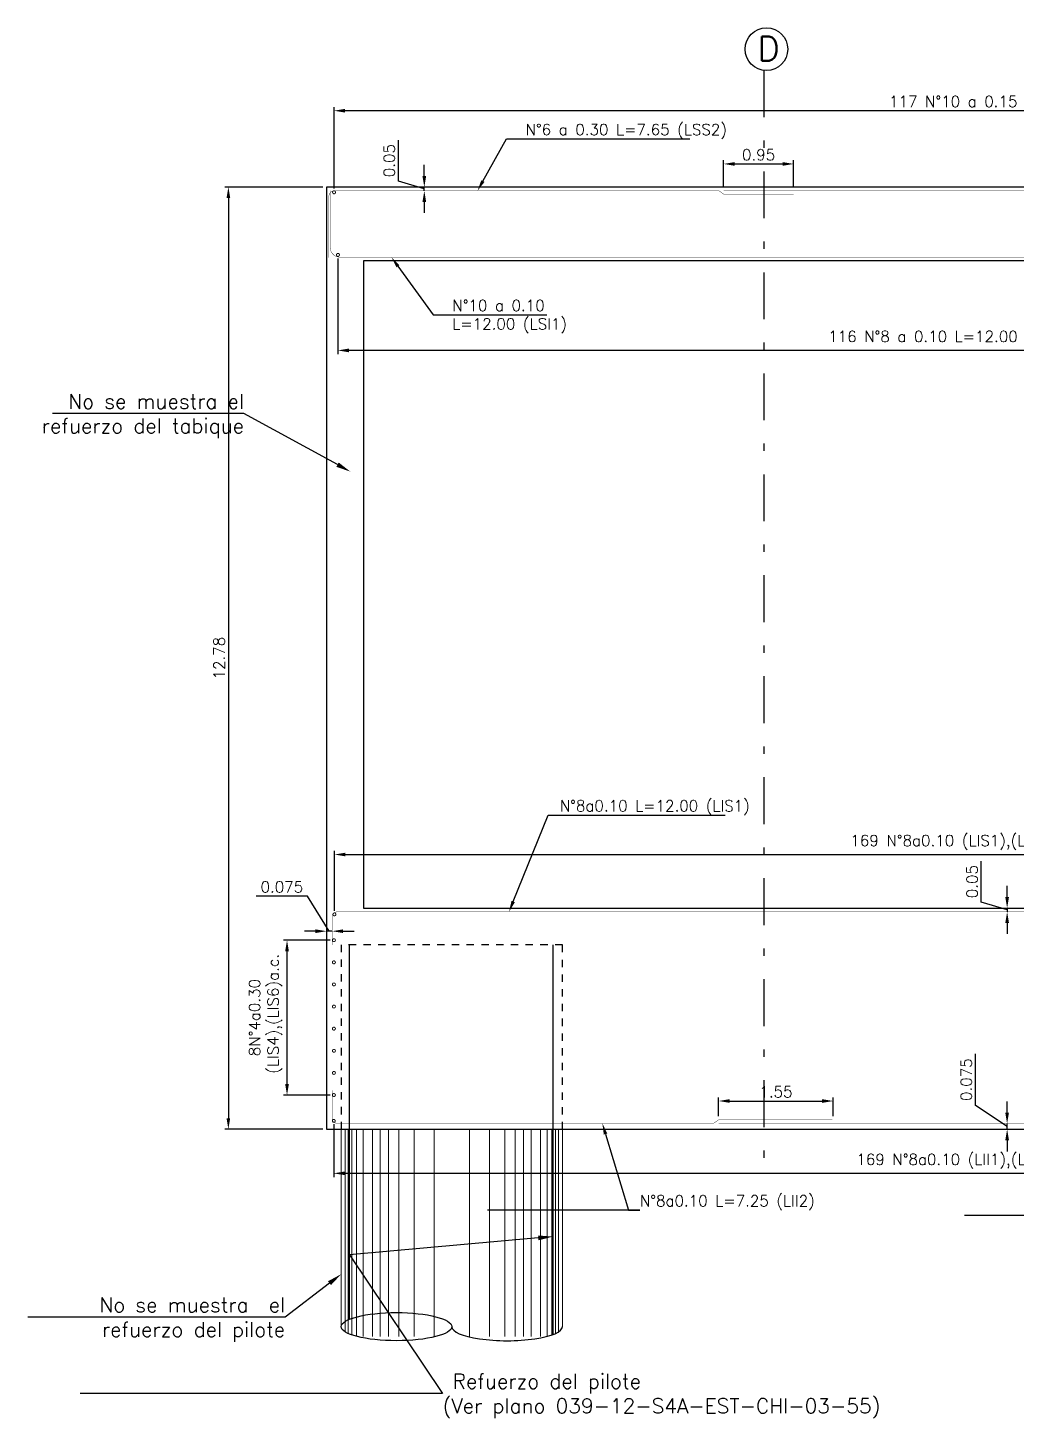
# Model space of a CAD drawing. Header units: metres. Extents: x 1080594 to 1081411, y 976871 to 977162.
# Drawn here: x 1080992.04 to 1081005.45, y 977087.39 to 977106.25 of the extents above; entities that cross this region are included whole.
import ezdxf
from ezdxf import colors
from ezdxf.entities.mleader import LeaderData, LeaderLine
from ezdxf.math import Vec2, Vec3

# ---------------------------------------------------------------- set-up
doc = ezdxf.new("R2010")
doc.units = ezdxf.units.M
doc.header["$LTSCALE"] = 25.4
doc.linetypes.add('DASHDOT', pattern=[1, 0.5, -0.25, 0, -0.25])
doc.linetypes.add('HIDDEN', pattern=[0.375, 0.25, -0.125])
for name, color, linetype in [('CIRCULOCONTRAP', 130, 'Continuous'), ('CONTRAPESO', 3, 'Continuous'), ('COT', 1, 'Continuous'), ('DIMCONTRAPESO', 1, 'Continuous'), ('EJE-D', 11, 'DASHDOT'), ('PROYECC', 251, 'HIDDEN'), ('R175COTR', 7, 'Continuous'), ('REF', 6, 'Continuous')]:
    doc.layers.add(name, color=color, linetype=linetype)
for name, color, linetype, lineweight in [('COTA', 1, 'Continuous', 30), ('COTACIM', 20, 'Continuous', 5), ('EJECONTRAPESO', 41, 'DASHDOT', 30), ('OTROS', 8, 'Continuous', 5), ('REF 7', 210, 'Continuous', 30)]:
    doc.layers.add(name, color=color, linetype=linetype, lineweight=lineweight)
doc.styles.add('romans', font='romans.shx')
doc.dimstyles.new('Copy 75', dxfattribs={"dimtxt": 0.15, "dimasz": 0.15, "dimexe": 0.05, "dimexo": 0.05, "dimgap": 0.05, "dimtad": 1, "dimzin": 0, "dimdsep": 46, "dimtxsty": 'romans', "dimcen": 0.002, "dimclrd": 1, "dimclre": 1, "dimclrt": 3, "dimadec": 4, "dimazin": 0, "dimtfac": 1, "dimtofl": 0, "dimtmove": 1, "dimatfit": 3, "dimfxl": 1, "dimtolj": 1, "dimtzin": 0, "dimarcsym": 1})

# ---------------------------------------------------------------- blocks, each defined once
blk = doc.blocks.new('*D292')
at = {"layer": 'Defpoints', "color": 0, "transparency": 16777216}
for p in [(1081005.327438032, 977091.3831953361), (1081005.327438032, 977091.3831953361), (1081005.327438032, 977091.3084469849)]:
    blk.add_point(p, dxfattribs=at)
at = {"layer": 'DIMCONTRAPESO', "color": 1, "lineweight": -2, "transparency": 16777216}
for p, q in [((1081004.898623412, 977091.6307723768), (1081004.898623412, 977092.3307723767)), ((1081005.327438032, 977091.3458211605), (1081004.898623412, 977091.6307723768)), ((1081005.327438032, 977091.5331953361), (1081005.327438032, 977091.6831953361)), ((1081005.327438032, 977091.3084469849), (1081005.327438032, 977091.3831953361)), ((1081005.327438032, 977091.1584469848), (1081005.327438032, 977091.0084469848))]:
    blk.add_line(p, q, dxfattribs=at)
at = {"layer": 'DIMCONTRAPESO', "color": 1, "transparency": 16777216}
for points in [[(1081005.302438032, 977091.5331953361), (1081005.352438032, 977091.5331953361), (1081005.327438032, 977091.3831953361)], [(1081005.302438032, 977091.1584469848), (1081005.352438032, 977091.1584469848), (1081005.327438032, 977091.3084469849)]]:
    blk.add_solid(points, dxfattribs=at)
at = {"layer": 'DIMCONTRAPESO', "color": 3, "transparency": 16777216, "insert": (1081004.773623412, 977091.980772377), "char_height": 0.15, "attachment_point": 5, "rotation": 90, "style": 'romans'}
blk.add_mtext('\\A1;0.075', dxfattribs=at)
blk = doc.blocks.new('*D294')
at = {"layer": 'Defpoints', "color": 0, "transparency": 16777216}
for p in [(1081002.430802027, 977104.4024030996), (1081001.481785204, 977104.0349610061), (1081002.430802027, 977104.0381877315)]:
    blk.add_point(p, dxfattribs=at)
at = {"layer": 'DIMCONTRAPESO', "color": 1, "lineweight": -2, "transparency": 16777216}
for p, q in [((1081001.481785204, 977104.0849610062), (1081001.481785204, 977104.4524030996)), ((1081001.631785204, 977104.4024030996), (1081002.280802027, 977104.4024030996)), ((1081002.430802027, 977104.0881877316), (1081002.430802027, 977104.4524030996))]:
    blk.add_line(p, q, dxfattribs=at)
at = {"layer": 'DIMCONTRAPESO', "color": 1, "transparency": 16777216}
for points in [[(1081001.631785204, 977104.4274030996), (1081001.631785204, 977104.3774030996), (1081001.481785204, 977104.4024030996)], [(1081002.280802027, 977104.4274030996), (1081002.280802027, 977104.3774030996), (1081002.430802027, 977104.4024030996)]]:
    blk.add_solid(points, dxfattribs=at)
at = {"layer": 'DIMCONTRAPESO', "color": 3, "transparency": 16777216, "insert": (1081001.956293616, 977104.5274030996), "char_height": 0.15, "attachment_point": 5, "style": 'romans'}
blk.add_mtext('\\A1;0.95', dxfattribs=at)
blk = doc.blocks.new('*D295')
at = {"layer": 'COTA', "color": 1, "lineweight": -2, "transparency": 16777216}
for p, q in [((1080996.250785987, 977103.1188537508), (1080996.250785987, 977101.8229487308)), ((1081012.949742359, 977103.1188537508), (1081012.949742359, 977101.8229487308)), ((1081012.799742359, 977101.8729487308), (1080996.400785987, 977101.8729487308))]:
    blk.add_line(p, q, dxfattribs=at)
at = {"layer": 'COTA', "color": 1, "transparency": 16777216}
for points in [[(1080996.400785987, 977101.8979487309), (1080996.400785987, 977101.8479487308), (1080996.250785987, 977101.8729487308)], [(1081012.799742359, 977101.8979487309), (1081012.799742359, 977101.8479487308), (1081012.949742359, 977101.8729487308)]]:
    blk.add_solid(points, dxfattribs=at)
at = {"layer": 'Defpoints', "color": 0, "transparency": 16777216}
for p in [(1080996.250785987, 977103.1688537508), (1081012.949742359, 977103.1688537508), (1080996.250785987, 977101.8729487308)]:
    blk.add_point(p, dxfattribs=at)
at = {"layer": 'COTA', "color": 3, "transparency": 16777216, "insert": (1081004.600264173, 977102.0372344451), "char_height": 0.15, "attachment_point": 5, "style": 'romans'}
blk.add_mtext('\\A1;116 N°8 a 0.10 L=12.00 (LSI13)', dxfattribs=at)
blk = doc.blocks.new('*D296')
at = {"layer": 'COTA', "color": 1, "lineweight": -2, "transparency": 16777216}
for p, q in [((1080996.197840502, 977104.0675122284), (1080996.197840502, 977105.1744543874)), ((1081012.845342873, 977105.1244543873), (1080996.347840502, 977105.1244543873)), ((1081012.995342873, 977104.0675122284), (1081012.995342873, 977105.1744543874))]:
    blk.add_line(p, q, dxfattribs=at)
at = {"layer": 'COTA', "color": 1, "transparency": 16777216}
for points in [[(1080996.347840502, 977105.1494543874), (1080996.347840502, 977105.0994543873), (1080996.197840502, 977105.1244543873)], [(1081012.845342873, 977105.1494543874), (1081012.845342873, 977105.0994543873), (1081012.995342873, 977105.1244543873)]]:
    blk.add_solid(points, dxfattribs=at)
at = {"layer": 'Defpoints', "color": 0, "transparency": 16777216}
for p in [(1080996.197840502, 977105.1244543873), (1080996.197840502, 977104.0175122283), (1081012.995342873, 977104.0175122283)]:
    blk.add_point(p, dxfattribs=at)
at = {"layer": 'COTA', "color": 3, "transparency": 16777216, "insert": (1081004.596591688, 977105.2494543873), "char_height": 0.15, "attachment_point": 5, "style": 'romans'}
blk.add_mtext('\\A1;117 N°10 a 0.15 ', dxfattribs=at)
blk = doc.blocks.new('*D297')
at = {"layer": 'Defpoints', "color": 0, "transparency": 16777216}
for p in [(1080997.422099858, 977104.0884469848), (1080997.422099858, 977104.0884469848), (1080997.422099858, 977104.0383043715)]:
    blk.add_point(p, dxfattribs=at)
at = {"layer": 'DIMCONTRAPESO', "color": 1, "lineweight": -2, "transparency": 16777216}
for p, q in [((1080997.072099858, 977104.1683756781), (1080997.072099858, 977104.7255185352)), ((1080997.422099858, 977104.2384469848), (1080997.422099858, 977104.3884469848)), ((1080997.422099858, 977104.0633756781), (1080997.072099858, 977104.1683756781)), ((1080997.422099858, 977104.0383043715), (1080997.422099858, 977104.0884469848)), ((1080997.422099858, 977103.8883043715), (1080997.422099858, 977103.7383043715))]:
    blk.add_line(p, q, dxfattribs=at)
at = {"layer": 'DIMCONTRAPESO', "color": 1, "transparency": 16777216}
for points in [[(1080997.397099858, 977104.2384469848), (1080997.447099858, 977104.2384469848), (1080997.422099858, 977104.0884469848)], [(1080997.397099858, 977103.8883043715), (1080997.447099858, 977103.8883043715), (1080997.422099858, 977104.0383043715)]]:
    blk.add_solid(points, dxfattribs=at)
at = {"layer": 'DIMCONTRAPESO', "color": 3, "transparency": 16777216, "insert": (1080996.947099857, 977104.4469471069), "char_height": 0.15, "attachment_point": 5, "rotation": 90, "style": 'romans'}
blk.add_mtext('\\A1;0.05', dxfattribs=at)
blk = doc.blocks.new('*D298')
at = {"layer": 'Defpoints', "color": 0, "transparency": 16777216}
for p in [(1081002.96838082, 977091.6909930101), (1081001.414760373, 977091.435966856), (1081002.96838082, 977091.435966856)]:
    blk.add_point(p, dxfattribs=at)
at = {"layer": 'DIMCONTRAPESO', "color": 1, "lineweight": -2, "transparency": 16777216}
for p, q in [((1081001.414760373, 977091.485966856), (1081001.414760373, 977091.7409930101)), ((1081002.96838082, 977091.485966856), (1081002.96838082, 977091.7409930101)), ((1081001.564760373, 977091.6909930101), (1081002.81838082, 977091.6909930101))]:
    blk.add_line(p, q, dxfattribs=at)
at = {"layer": 'DIMCONTRAPESO', "color": 1, "transparency": 16777216}
for points in [[(1081001.564760373, 977091.7159930101), (1081001.564760373, 977091.66599301), (1081001.414760373, 977091.6909930101)], [(1081002.81838082, 977091.7159930101), (1081002.81838082, 977091.66599301), (1081002.96838082, 977091.6909930101)]]:
    blk.add_solid(points, dxfattribs=at)
at = {"layer": 'DIMCONTRAPESO', "color": 3, "transparency": 16777216, "insert": (1081002.191570597, 977091.8159930101), "char_height": 0.15, "attachment_point": 5, "style": 'romans'}
blk.add_mtext('\\A1;1.55', dxfattribs=at)
blk = doc.blocks.new('*D300')
at = {"layer": 'COTA', "color": 1, "lineweight": -2, "transparency": 16777216}
for p, q in [((1080996.202770362, 977094.2730806886), (1080996.202770362, 977095.0847941483)), ((1080996.352770362, 977095.0347941483), (1081012.82240496, 977095.0347941483)), ((1081012.97240496, 977094.2730806886), (1081012.97240496, 977095.0847941483))]:
    blk.add_line(p, q, dxfattribs=at)
at = {"layer": 'COTA', "color": 1, "transparency": 16777216}
for points in [[(1080996.352770362, 977095.0597941483), (1080996.352770362, 977095.0097941483), (1080996.202770362, 977095.0347941483)], [(1081012.82240496, 977095.0597941483), (1081012.82240496, 977095.0097941483), (1081012.97240496, 977095.0347941483)]]:
    blk.add_solid(points, dxfattribs=at)
at = {"layer": 'Defpoints', "color": 0, "transparency": 16777216}
for p in [(1081012.97240496, 977095.0347941483), (1080996.202770362, 977094.2230806885), (1081012.97240496, 977094.2230806885)]:
    blk.add_point(p, dxfattribs=at)
at = {"layer": 'COTA', "color": 3, "transparency": 16777216, "insert": (1081004.587587661, 977095.1990798626), "char_height": 0.15, "attachment_point": 5, "style": 'romans'}
blk.add_mtext('\\A1;169 N°8a0.10 (LIS1),(LIS3)', dxfattribs=at)
blk = doc.blocks.new('*D301')
at = {"layer": 'COTA', "color": 1, "lineweight": -2, "transparency": 16777216}
for p, q in [((1080996.194245383, 977091.378133355), (1080996.194245383, 977090.6602715991)), ((1081012.985982234, 977091.3781335037), (1081012.985982234, 977090.6602715991)), ((1080996.344245383, 977090.7102715991), (1081012.835982234, 977090.7102715991))]:
    blk.add_line(p, q, dxfattribs=at)
at = {"layer": 'COTA', "color": 1, "transparency": 16777216}
for points in [[(1080996.344245383, 977090.7352715991), (1080996.344245383, 977090.6852715991), (1080996.194245383, 977090.7102715991)], [(1081012.835982234, 977090.7352715991), (1081012.835982234, 977090.6852715991), (1081012.985982234, 977090.7102715991)]]:
    blk.add_solid(points, dxfattribs=at)
at = {"layer": 'Defpoints', "color": 0, "transparency": 16777216}
for p in [(1080996.194245383, 977091.4281333551), (1081012.985982234, 977091.4281335038), (1081012.985982234, 977090.7102715991)]:
    blk.add_point(p, dxfattribs=at)
at = {"layer": 'COTA', "color": 3, "transparency": 16777216, "insert": (1081004.590113808, 977090.8745573134), "char_height": 0.15, "attachment_point": 5, "style": 'romans'}
blk.add_mtext('\\A1;169 N°8a0.10 (LII1),(LII3)', dxfattribs=at)
blk = doc.blocks.new('*U290')
at = {"layer": 'REF', "ltscale": 0.1, "const_width": 0.04}
blk.add_lwpolyline([(-0.00634999992325902, 0, 1), (0.00634999992325902, 0, 1)], format="xyb", close=True, dxfattribs=at)
blk = doc.blocks.new('*U291')
at = {"layer": 'DIMCONTRAPESO', "color": 0, "linetype": 'ByBlock', "lineweight": -2, "transparency": 16777216}
for p in [(1.285879139104721e-16, 2.1), (16.8, 2.1), (1.102182119232618e-16, 1.8), (16.8, 1.8), (9.184850993605148e-17, 1.5), (16.8, 1.5), (7.347880794884119e-17, 1.2), (16.8, 1.2), (5.510910596163089e-17, 0.8999999999999999), (16.8, 0.8999999999999999), (3.673940397442059e-17, 0.6), (16.8, 0.6), (1.83697019872103e-17, 0.3), (16.8, 0.3), (0, 0), (16.8, 0)]:
    blk.add_blockref('*U290', p, dxfattribs=at)
blk = doc.blocks.new('*D302')
at = {"layer": 'Defpoints', "color": 0, "transparency": 16777216}
for p in [(1080995.560133943, 977093.8724320963), (1080996.195989578, 977093.8724320963), (1080996.195989578, 977091.7724320963)]:
    blk.add_point(p, dxfattribs=at)
at = {"layer": 'DIMCONTRAPESO', "color": 1, "lineweight": -2, "transparency": 16777216}
for p, q in [((1080996.145989578, 977093.8724320963), (1080995.510133943, 977093.8724320963)), ((1080995.560133943, 977091.9224320963), (1080995.560133943, 977093.7224320963)), ((1080996.145989578, 977091.7724320963), (1080995.510133943, 977091.7724320963))]:
    blk.add_line(p, q, dxfattribs=at)
at = {"layer": 'DIMCONTRAPESO', "color": 1, "transparency": 16777216}
for points in [[(1080995.535133943, 977093.7224320963), (1080995.585133943, 977093.7224320963), (1080995.560133943, 977093.8724320963)], [(1080995.535133943, 977091.9224320963), (1080995.585133943, 977091.9224320963), (1080995.560133943, 977091.7724320963)]]:
    blk.add_solid(points, dxfattribs=at)
at = {"layer": 'DIMCONTRAPESO', "color": 3, "transparency": 16777216, "insert": (1080995.270848229, 977092.8224320962), "char_height": 0.15, "attachment_point": 5, "rotation": 90, "style": 'romans'}
blk.add_mtext('\\A1;8N°4a0.30\\P (LIS4),(LIS6)a.c.', dxfattribs=at)
blk = doc.blocks.new('*D305')
at = {"layer": 'Defpoints', "color": 0, "transparency": 16777216}
for p in [(1080996.096082914, 977093.9948767188), (1080996.096082914, 977093.9948767188), (1080996.171082914, 977093.9948767188)]:
    blk.add_point(p, dxfattribs=at)
at = {"layer": 'EJE-D', "color": 1, "lineweight": -2, "transparency": 16777216}
for p, q in [((1080995.840018181, 977094.4698767188), (1080995.140018181, 977094.4698767188)), ((1080996.133582914, 977093.9948767188), (1080995.840018181, 977094.4698767188)), ((1080995.946082914, 977093.9948767188), (1080995.796082914, 977093.9948767188)), ((1080996.171082914, 977093.9948767188), (1080996.096082914, 977093.9948767188)), ((1080996.321082914, 977093.9948767188), (1080996.471082914, 977093.9948767188))]:
    blk.add_line(p, q, dxfattribs=at)
at = {"layer": 'EJE-D', "color": 1, "transparency": 16777216}
for points in [[(1080995.946082914, 977094.0198767189), (1080995.946082914, 977093.9698767188), (1080996.096082914, 977093.9948767188)], [(1080996.321082914, 977094.0198767189), (1080996.321082914, 977093.9698767188), (1080996.171082914, 977093.9948767188)]]:
    blk.add_solid(points, dxfattribs=at)
at = {"layer": 'EJE-D', "color": 3, "transparency": 16777216, "insert": (1080995.490018181, 977094.5948767188), "char_height": 0.15, "attachment_point": 5, "style": 'romans'}
blk.add_mtext('\\A1;0.075', dxfattribs=at)
blk = doc.blocks.new('*D306')
at = {"layer": 'Defpoints', "color": 0, "transparency": 16777216}
for p in [(1081005.327438032, 977094.3084469849), (1081005.327438032, 977094.2578767188), (1081005.327438032, 977094.2578767188)]:
    blk.add_point(p, dxfattribs=at)
at = {"layer": 'EJE-D', "color": 1, "lineweight": -2, "transparency": 16777216}
for p, q in [((1081004.977438032, 977094.3881618518), (1081004.977438032, 977094.9453047089)), ((1081005.327438032, 977094.4584469849), (1081005.327438032, 977094.6084469849)), ((1081005.327438032, 977094.2831618518), (1081004.977438032, 977094.3881618518)), ((1081005.327438032, 977094.3084469849), (1081005.327438032, 977094.2578767188)), ((1081005.327438032, 977094.1078767187), (1081005.327438032, 977093.9578767187))]:
    blk.add_line(p, q, dxfattribs=at)
at = {"layer": 'EJE-D', "color": 1, "transparency": 16777216}
for points in [[(1081005.302438032, 977094.4584469849), (1081005.352438032, 977094.4584469849), (1081005.327438032, 977094.3084469849)], [(1081005.302438032, 977094.1078767187), (1081005.352438032, 977094.1078767187), (1081005.327438032, 977094.2578767188)]]:
    blk.add_solid(points, dxfattribs=at)
at = {"layer": 'EJE-D', "color": 3, "transparency": 16777216, "insert": (1081004.852438032, 977094.6667332805), "char_height": 0.15, "attachment_point": 5, "rotation": 90, "style": 'romans'}
blk.add_mtext('\\A1;0.05', dxfattribs=at)
blk = doc.blocks.new('*D368')
at = {"layer": 'COTA', "color": 1, "lineweight": -2, "transparency": 16777216}
for p, q in [((1080996.046082914, 977104.0884469848), (1080994.714552677, 977104.0884469848)), ((1080994.764552678, 977103.9384469847), (1080994.764552678, 977091.4584469849)), ((1080996.046082914, 977091.3084469849), (1080994.714552677, 977091.3084469849))]:
    blk.add_line(p, q, dxfattribs=at)
at = {"layer": 'COTA', "color": 1, "transparency": 16777216}
for points in [[(1080994.739552678, 977103.9384469847), (1080994.789552677, 977103.9384469847), (1080994.764552678, 977104.0884469848)], [(1080994.739552678, 977091.4584469849), (1080994.789552677, 977091.4584469849), (1080994.764552678, 977091.3084469849)]]:
    blk.add_solid(points, dxfattribs=at)
at = {"layer": 'Defpoints', "color": 0, "transparency": 16777216}
for p in [(1080996.096082914, 977104.0884469848), (1080994.764552678, 977091.3084469849), (1080996.096082914, 977091.3084469849)]:
    blk.add_point(p, dxfattribs=at)
at = {"layer": 'COTA', "color": 3, "transparency": 16777216, "insert": (1080994.639552677, 977097.698446985), "char_height": 0.15, "attachment_point": 5, "rotation": 90, "style": 'romans'}
blk.add_mtext('\\A1;12.78', dxfattribs=at)

msp = doc.modelspace()

# ---------------------------------------------------------------- linework, layer by layer
at = {"layer": 'CIRCULOCONTRAP'}
msp.add_circle((1081002.062145342, 977105.959358598), 0.2896674196976395, dxfattribs=at)
at = {"layer": 'CONTRAPESO'}
msp.add_lwpolyline([(1081013.095896241, 977104.0884469848), (1080996.096082914, 977104.0884469848), (1080996.096082914, 977091.3084469849), (1081013.095896241, 977091.3084469849)], close=True, dxfattribs=at)
msp.add_lwpolyline([(1081012.595794768, 977101.5473450915), (1081012.595899918, 977103.0884469848), (1080996.596082914, 977103.0884469849), (1080996.596082914, 977094.308446985), (1081012.595794768, 977094.3084469849), (1081012.595794768, 977101.5473450915)], dxfattribs=at)
at = {"layer": 'COT'}
msp.add_ellipse((1080997.044886594, 977088.6305512273), major_axis=(0.7502605647517244, 0), ratio=0.2543813295763042, dxfattribs=at)
msp.add_ellipse((1080998.545407724, 977088.6305512273), major_axis=(0.7502605647517244, 0), ratio=0.2543813295763042, start_param=3.141592653589792, end_param=6.283185307179586, dxfattribs=at)
at = {"layer": 'EJECONTRAPESO', "ltscale": 0.05}
msp.add_lwpolyline([(1081002.025998637, 977105.6719553451), (1081002.025998637, 977090.6347272423)], dxfattribs=at)
at = {"layer": 'OTROS'}
for p, q in [((1080996.3500708, 977091.3084469849), (1080996.3500708, 977088.558538367)), ((1080996.388305951, 977091.3084469849), (1080996.388305951, 977088.5381964722)), ((1080996.439286134, 977091.3084469849), (1080996.439286134, 977088.5178873473)), ((1080996.503011404, 977091.3084469849), (1080996.503011404, 977088.4981623242)), ((1080996.592226738, 977091.3084469849), (1080996.592226738, 977088.4981623242)), ((1080996.719677251, 977091.3084469849), (1080996.719677251, 977088.4981623242)), ((1080996.821637644, 977091.3084469849), (1080996.821637644, 977088.4981623242)), ((1080996.936343097, 977091.3084469849), (1080996.936343097, 977088.4981623242)), ((1080997.076538642, 977091.3084469849), (1080997.076538642, 977088.4981623242)), ((1080997.283542487, 977091.3084469849), (1080997.283542487, 977088.4981623242)), ((1080997.557249515, 977091.3084469849), (1080997.557249515, 977088.4981623242)), ((1080998.033031755, 977091.3084469849), (1080998.033031755, 977088.4981623242)), ((1080998.306738783, 977091.3084469849), (1080998.306738783, 977088.4981623242)), ((1080998.513742628, 977091.3084469849), (1080998.513742628, 977088.4981623242)), ((1080998.653938173, 977091.3084469849), (1080998.653938173, 977088.4981623242)), ((1080998.768643626, 977091.3084469849), (1080998.768643626, 977088.4981623242)), ((1080998.870604019, 977091.3084469849), (1080998.870604019, 977088.4981623242)), ((1080998.998054532, 977091.3084469849), (1080998.998054532, 977088.4981623242)), ((1080999.087269866, 977091.3084469849), (1080999.087269866, 977088.4981623242)), ((1080999.150995136, 977091.3084469849), (1080999.150995136, 977088.5178873473)), ((1080999.201975319, 977091.3084469849), (1080999.201975319, 977088.5381964722)), ((1080999.24021047, 977091.3084469849), (1080999.24021047, 977088.558538367))]:
    msp.add_line(p, q, dxfattribs=at)
msp.add_lwpolyline([(1080996.294626029, 977088.6305512273), (1080996.294626029, 977091.3084469849), (1080999.295668288, 977091.3084469849), (1080999.295668288, 977088.6305512273)], dxfattribs=at)
at = {"layer": 'PROYECC', "color": 14, "ltscale": 0.01}
msp.add_lwpolyline([(1080996.294626029, 977091.3084469849), (1080999.295668288, 977091.3084469849), (1080999.295668288, 977093.8104778988), (1080996.294626029, 977093.8104778988)], close=True, dxfattribs=at)
at = {"layer": 'REF', "ltscale": 0.1}
for points, const_width in [([(1081002.431630072, 977103.9881055069), (1081001.489422849, 977103.9882552898), (1081001.418529941, 977104.0381618518), (1080996.204033765, 977104.0387237465, 0.4142458197881903), (1080996.128025396, 977103.962723747), (1080996.128025396, 977103.1330858065)], 0.005), ([(1080996.146082914, 977104.0419966822), (1080996.146082914, 977103.2687069066, 0.4141925319730103), (1080996.276073579, 977103.1387069069), (1081007.551870028, 977103.1378972731)], 0.005), ([(1081001.481952718, 977104.0381645986), (1081012.988572194, 977104.0384451288, -0.4142207145937634), (1081013.064574049, 977103.9624451288), (1081013.064574049, 977103.1401231817)], 0.005), ([(1080996.171082914, 977093.8078767188), (1080996.171082914, 977094.1818767188, -0.414213562373095), (1080996.247082914, 977094.2578767188), (1081007.776881124, 977094.2578767188)], 0.005), ([(1081002.957949085, 977091.435966856), (1081001.414169324, 977091.4363080981), (1081001.343265386, 977091.3864172078), (1080996.247074557, 977091.3869775817, -0.4141813563918298), (1080996.171082914, 977091.4629775812), (1080996.171082914, 977091.8369859376)], 0.004999999999999999), ([(1081013.020886344, 977091.8369874737), (1081013.020886344, 977091.4629874737, -0.414213562373095), (1081012.944886344, 977091.3869874737), (1081001.416372065, 977091.3869874737)], 0.005)]:
    msp.add_lwpolyline(points, format="xyb", dxfattribs=dict(at, const_width=const_width))
at = {"layer": 'REF', "ltscale": 0.1, "const_width": 0.04}
for points in [[(1080996.191490502, 977104.0175122283, 1), (1080996.204190502, 977104.0175122283, 1)], [(1080996.244435987, 977103.1688537508, 1), (1080996.257135987, 977103.1688537508, 1)], [(1080996.196420362, 977094.2230806885, 1), (1080996.209120362, 977094.2230806885, 1)], [(1080996.187851936, 977091.4217835038, 1), (1080996.200551936, 977091.4217835038, 1)]]:
    msp.add_lwpolyline(points, format="xyb", close=True, dxfattribs=at)
at = {"layer": 'REF 7', "ltscale": 0.1}
for points in [[(1080996.408993857, 977088.7345420708), (1080996.408993857, 977093.8104778988)], [(1080999.167726828, 977088.5265603837), (1080999.167726828, 977093.8104778988)]]:
    msp.add_lwpolyline(points, dxfattribs=at)

# ---------------------------------------------------------------- block references
at = {"layer": 'DIMCONTRAPESO', "color": 2}
msp.add_blockref('*U291', (1080996.195989578, 977091.7724320963), dxfattribs=at)

# ---------------------------------------------------------------- texts
at = {"layer": 'R175COTR', "insert": (1081001.944534256, 977106.1312003453, 308.056640625), "char_height": 0.33, "width": 0.4150010265334458, "attachment_point": 1, "rotation": 359.9999636900451, "style": 'romans'}
msp.add_mtext('{\\C0;D}', dxfattribs=at)

# ---------------------------------------------------------------- dimensions: what is measured, and where the dimension line sits
at = {"layer": 'COTA'}
for base, p1, p2, angle, text, picture, middle in [((1080996.197840502, 977105.1244543873), (1081012.995342873, 977104.0175122283), (1080996.197840502, 977104.0175122283), 180, '117 N°10 a 0.15 ', '*D296', (1081004.596591688, 977105.2494543873)), ((1080996.250785987, 977101.8729487308), (1081012.949742359, 977103.1688537508), (1080996.250785987, 977103.1688537508), 180, '116 N°8 a 0.10 L=12.00 (LSI13)', '*D295', (1081004.600264173, 977102.0372344451)), ((1081012.97240496, 977095.0347941483), (1080996.202770362, 977094.2230806885), (1081012.97240496, 977094.2230806885), 7.016709298534877e-15, '169 N°8a0.10 (LIS1),(LIS3)', '*D300', (1081004.587587661, 977095.1990798626)), ((1081012.985982234, 977090.7102715991), (1080996.194245383, 977091.4281333551), (1081012.985982234, 977091.4281335038), 7.016709298534877e-15, '169 N°8a0.10 (LII1),(LII3)', '*D301', (1081004.590113808, 977090.8745573134))]:
    dim = msp.add_linear_dim(base=base, p1=p1, p2=p2, angle=angle, text=text, dimstyle='Copy 75', dxfattribs=at)
    dim.commit()
    dim.dimension.update_dxf_attribs({"geometry": picture, "text_midpoint": middle})
at = {"layer": 'COTA', "color": 2}
dim = msp.add_linear_dim(base=(1080994.764552678, 977091.3084469849), p1=(1080996.096082914, 977104.0884469848), p2=(1080996.096082914, 977091.3084469849), angle=90, dimstyle='Copy 75', dxfattribs=at)
dim.commit()
dim.dimension.update_dxf_attribs({"geometry": '*D368', "text_midpoint": (1080994.639552677, 977097.698446985)})
at = {"layer": 'DIMCONTRAPESO'}
for base, p1, p2, angle, picture, middle in [((1080997.422099858, 977104.0884469848), (1080997.422099858, 977104.0383043715), (1080997.422099858, 977104.0884469848), 90, '*D297', (1080996.947099857, 977104.2183756783)), ((1081002.430802027, 977104.4024030996), (1081001.481785204, 977104.0349610061), (1081002.430802027, 977104.0381877315), 180, '*D294', (1081001.956293616, 977104.5274030996)), ((1081002.96838082, 977091.6909930101), (1081001.414760373, 977091.435966856), (1081002.96838082, 977091.435966856), 7.016709298534877e-15, '*D298', (1081002.191570597, 977091.8159930101))]:
    dim = msp.add_linear_dim(base=base, p1=p1, p2=p2, angle=angle, dimstyle='Copy 75', dxfattribs=at)
    dim.commit()
    dim.dimension.update_dxf_attribs({"geometry": picture, "text_midpoint": middle})
dim = msp.add_linear_dim(base=(1080995.560133943, 977093.8724320963), p1=(1080996.195989578, 977091.7724320963), p2=(1080996.195989578, 977093.8724320963), angle=90, text='8N°4a0.30\\P (LIS4),(LIS6)a.c.', dimstyle='Copy 75', dxfattribs=at)
dim.commit()
dim.dimension.update_dxf_attribs({"geometry": '*D302', "text_midpoint": (1080995.560133943, 977092.8224320962), "dimtype": 160})
dim = msp.add_linear_dim(base=(1081005.327438032, 977091.3831953361), p1=(1081005.327438032, 977091.3084469849), p2=(1081005.327438032, 977091.3831953361), angle=90, dimstyle='Copy 75', override={"dimdec": 3}, dxfattribs=at)
dim.commit()
dim.dimension.update_dxf_attribs({"geometry": '*D292', "text_midpoint": (1081004.898623412, 977091.680772377), "dimtype": 160})
at = {"layer": 'EJE-D', "color": 2}
dim = msp.add_linear_dim(base=(1081005.327438032, 977094.2578767188), p1=(1081005.327438032, 977094.3084469849), p2=(1081005.327438032, 977094.2578767188), angle=90, dimstyle='Copy 75', dxfattribs=at)
dim.commit()
dim.dimension.update_dxf_attribs({"geometry": '*D306', "text_midpoint": (1081004.852438032, 977094.438161852)})
dim = msp.add_linear_dim(base=(1080996.096082914, 977093.9948767188), p1=(1080996.171082914, 977093.9948767188), p2=(1080996.096082914, 977093.9948767188), angle=7.016709298131335e-15, dimstyle='Copy 75', override={"dimdec": 3}, dxfattribs=at)
dim.commit()
dim.dimension.update_dxf_attribs({"geometry": '*D305', "text_midpoint": (1080995.790018181, 977094.4698767188), "dimtype": 160})

# ---------------------------------------------------------------- leaders
at = {"layer": 'COTACIM'}
ml = msp.add_multileader_mtext('Standard', dxfattribs=at)
ml.set_content('\\A1; N°6 a 0.30 L=7.65 (LSS2)', color=3, style='romans')
ml.set_leader_properties(color=256)
ml.build(insert=Vec2(0, 0))
ml.multileader.update_dxf_attribs({"text_left_attachment_type": 6, "text_right_attachment_type": 6, "dogleg_length": 0.1560199508385566, "arrow_head_size": 0.15})
ctx = ml.context
ctx.base_point, ctx.char_height, ctx.arrow_head_size, ctx.landing_gap_size, ctx.plane_origin = Vec3(1080998.692694744, 977104.7433760366), 0.15, 0.15, 0, Vec3(1080997.922119411, 977103.7124363887)
ctx.left_attachment, ctx.right_attachment = 6, 6
notes = []
notes.append((ctx, [(0, (1, 1, 0), (1080998.536674793, 977104.7433760366), (1, 0), 0.1560199508385566, [(0, [(1080998.143617052, 977104.0385101355)], 0, [])])]))
ctx.mtext.insert, ctx.mtext.width, ctx.mtext.defined_height, ctx.mtext.flow_direction = Vec3(1080998.692694744, 977104.9433760366), 3.987767095910385, 0.1999999999567601, 5
ml = msp.add_multileader_mtext('Standard', dxfattribs=at)
ml.set_content('\\A1; N°10 a 0.10\\P L=12.00 (LSI1)', color=3, style='romans')
ml.set_leader_properties(color=256)
ml.build(insert=Vec2(0, 0))
ml.multileader.update_dxf_attribs({"text_left_attachment_type": 6, "text_right_attachment_type": 6, "dogleg_length": 0.1560199508385566, "arrow_head_size": 0.15})
ctx = ml.context
ctx.base_point, ctx.char_height, ctx.arrow_head_size, ctx.landing_gap_size, ctx.plane_origin = Vec3(1080997.699285966, 977102.3571887644), 0.15, 0.15, 0, Vec3(1080996.976358893, 977098.1183527214)
ctx.left_attachment, ctx.right_attachment = 6, 6
notes.append((ctx, [(0, (1, 1, 0), (1080997.543266015, 977102.3571887644), (1, 0), 0.1560199508385566, [(0, [(1080996.976358893, 977103.1373076667)], 0, [])])]))
ctx.mtext.insert, ctx.mtext.width, ctx.mtext.flow_direction = Vec3(1080997.699285966, 977102.5571887643), 3.940918790642172, 5
ml = msp.add_multileader_mtext('Standard', dxfattribs=at)
ml.set_content('No se muestra el\\Prefuerzo del tabique', color=3, style='romans')
ml.set_leader_properties(color=1)
ml.build(insert=Vec2(0, 0))
ml.multileader.update_dxf_attribs({"text_left_attachment_type": 6, "text_right_attachment_type": 6, "dogleg_length": 0, "arrow_head_size": 0.2})
ctx = ml.context
ctx.base_point, ctx.char_height, ctx.arrow_head_size, ctx.landing_gap_size, ctx.plane_origin = Vec3(1080991.899142182, 977101.0149192607), 0.2, 0.2, 0, Vec3(1080996.420746818, 977099.8588230972)
ctx.left_attachment, ctx.right_attachment, ctx.text_align_type = 6, 6, 2
notes.append((ctx, [(1, (1, 1, 0), (1080994.975332659, 977101.0149192607), (-1, 0), 0, [(0, [(1080996.420746818, 977100.2274731526)], 0, [])])]))
ctx.mtext.insert, ctx.mtext.alignment, ctx.mtext.flow_direction = Vec3(1080994.975332659, 977101.2815859275), 3, 5
ml = msp.add_multileader_mtext('Standard', dxfattribs=at)
ml.set_content('N°8a0.10 L=12.00 {\\A1;(LIS1)}', color=3, style='romans')
ml.set_leader_properties(color=256)
ml.build(insert=Vec2(0, 0))
ml.multileader.update_dxf_attribs({"text_left_attachment_type": 6, "text_right_attachment_type": 6, "dogleg_length": 0.1560199508385566, "arrow_head_size": 0.15})
ctx = ml.context
ctx.base_point, ctx.char_height, ctx.arrow_head_size, ctx.landing_gap_size, ctx.plane_origin = Vec3(1080999.260097206, 977095.5703512541), 0.15, 0.15, 0, Vec3(1080998.571673632, 977094.5665989366)
ctx.left_attachment, ctx.right_attachment = 6, 6
notes.append((ctx, [(0, (1, 1, 0), (1080999.104077255, 977095.5703512541), (1, 0), 0.1560199508385566, [(0, [(1080998.571673632, 977094.2588430142)], 0, [])])]))
ctx.mtext.insert, ctx.mtext.flow_direction = Vec3(1080999.260097206, 977095.770351254), 5
ml = msp.add_multileader_mtext('Standard', dxfattribs=at)
ml.set_content('N°8a0.10 L=7.25 {\\A1;(LII2)}', color=3, style='romans')
ml.set_leader_properties(color=256)
ml.build(insert=Vec2(0, 0))
ml.multileader.update_dxf_attribs({"text_left_attachment_type": 6, "text_right_attachment_type": 6, "dogleg_length": 0.1560199508385566, "arrow_head_size": 0.15})
ctx = ml.context
ctx.base_point, ctx.char_height, ctx.arrow_head_size, ctx.landing_gap_size, ctx.plane_origin = Vec3(1081000.346411635, 977090.2123161228), 0.15, 0.15, 0, Vec3(1080999.541185213, 977090.035918297)
ctx.left_attachment, ctx.right_attachment = 6, 6
notes.append((ctx, [(0, (1, 1, 0), (1081000.190391685, 977090.2123161228), (1, 0), 0.1560199508385566, [(0, [(1080999.837291976, 977091.3865800546)], 0, [])])]))
ctx.mtext.insert, ctx.mtext.width, ctx.mtext.defined_height, ctx.mtext.flow_direction = Vec3(1081000.346411635, 977090.4123161228), 2.764452481176704, 1.19640216324811, 5
ml = msp.add_multileader_mtext('Standard', dxfattribs=at)
ml.set_content('N°8a0.10 L=12.00 {\\A1;(LII1)}', color=3, style='romans')
ml.set_leader_properties(color=256)
ml.build(insert=Vec2(0, 0))
ml.multileader.update_dxf_attribs({"text_left_attachment_type": 6, "text_right_attachment_type": 6, "dogleg_length": 0.1560199508385566, "arrow_head_size": 0.15})
ctx = ml.context
ctx.base_point, ctx.char_height, ctx.arrow_head_size, ctx.landing_gap_size, ctx.plane_origin = Vec3(1081006.932068307, 977090.138551688), 0.15, 0.15, 0, Vec3(1081006.087624783, 977089.9912213305)
ctx.left_attachment, ctx.right_attachment = 6, 6
notes.append((ctx, [(0, (1, 1, 0), (1081006.776048357, 977090.138551688), (1, 0), 0.1560199508385566, [(0, [(1081006.613335693, 977091.3869874737)], 0, [])])]))
ctx.mtext.insert, ctx.mtext.flow_direction = Vec3(1081006.932068307, 977090.338551688), 5
ml = msp.add_multileader_mtext('Standard', dxfattribs=at)
ml.set_content(' Refuerzo del pilote\\P(Ver plano 039-12-S4A-EST-CHI-03-55){\\C4; }', color=3, style='romans')
ml.set_leader_properties(color=1)
ml.build(insert=Vec2(0, 0))
ml.multileader.update_dxf_attribs({"text_left_attachment_type": 6, "text_right_attachment_type": 6, "dogleg_length": 0, "arrow_head_size": 0.2})
ctx = ml.context
ctx.base_point, ctx.char_height, ctx.arrow_head_size, ctx.landing_gap_size, ctx.plane_origin = Vec3(1080997.669031862, 977087.7220802148), 0.2, 0.2, 0, Vec3(1080998.058309557, 977089.0570980977)
ctx.left_attachment, ctx.right_attachment = 6, 6
notes.append((ctx, [(0, (1, 1, 0), (1080997.669031862, 977087.7220802148), (1, 0), 0, [(1, [(1080999.167726828, 977089.8521200191), (1080996.408993857, 977089.6037780683)], 0, [])])]))
ctx.mtext.insert, ctx.mtext.width, ctx.mtext.flow_direction = Vec3(1080997.669031862, 977087.9887468815), 7.379388367058709, 5
ml = msp.add_multileader_mtext('Standard', dxfattribs=at)
ml.set_content('No se muestra  el refuerzo del pilote', color=3, style='romans')
ml.set_leader_properties(color=1)
ml.build(insert=Vec2(0, 0))
ml.multileader.update_dxf_attribs({"text_left_attachment_type": 6, "text_right_attachment_type": 6, "dogleg_length": 0, "arrow_head_size": 0.2})
ctx = ml.context
ctx.base_point, ctx.char_height, ctx.arrow_head_size, ctx.landing_gap_size, ctx.plane_origin = Vec3(1080992.620430927, 977088.7582017209), 0.2, 0.2, 0, Vec3(1080990.934632027, 977088.1421331622)
ctx.left_attachment, ctx.right_attachment, ctx.text_align_type = 6, 6, 2
notes.append((ctx, [(1, (1, 1, 0), (1080995.534716641, 977088.7582017209), (-1, 0), 0, [(0, [(1080996.294626029, 977089.3421550837)], 0, [])])]))
ctx.mtext.insert, ctx.mtext.width, ctx.mtext.alignment, ctx.mtext.flow_direction = Vec3(1080995.534716641, 977089.0248683876), 3.456050716806203, 3, 5
for ctx, leaders in notes:
    for number, flags, end, landing, length, lines in leaders:
        leader = LeaderData()
        leader.index, (leader.has_last_leader_line, leader.has_dogleg_vector, leader.attachment_direction) = number, flags
        leader.last_leader_point, leader.dogleg_vector, leader.dogleg_length = Vec3(end), Vec3(landing), length
        for number, points, colour, breaks in lines:
            line = LeaderLine()
            line.index, line.vertices, line.color, line.breaks = number, Vec3.list(points), colors.encode_raw_color(colour), breaks
            leader.lines.append(line)
        ctx.leaders.append(leader)

doc.saveas('drawing.dxf')
